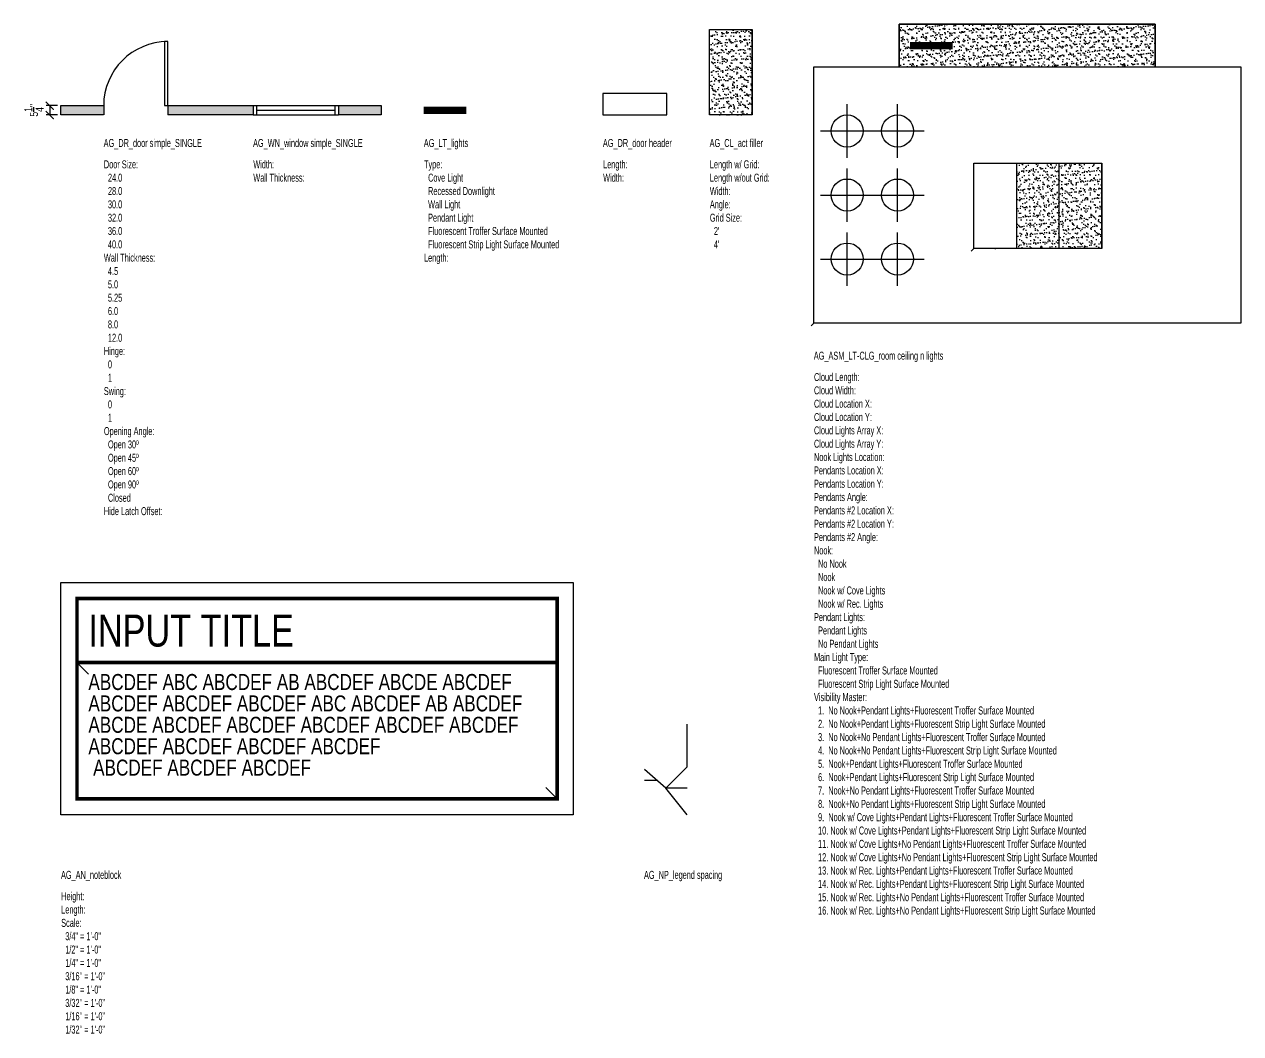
# Model space of a CAD drawing. Header units: inches. Extents: x -2048 to 3912, y -2355 to 2890.
# Drawn here: x -1641 to -957, y -1725 to -1157 of the extents above; entities that cross this region are included whole.
import ezdxf
from ezdxf.enums import TextEntityAlignment as Align

# ---------------------------------------------------------------- set-up
doc = ezdxf.new("R2010")
doc.units = ezdxf.units.IN
doc.header["$MEASUREMENT"] = 0
doc.layers.get('Defpoints').update_dxf_attribs({"color": 214})
for name, color, linetype in [('A-ANNO-DIMS', 1, 'Continuous'), ('A-ANNO-TEXT', 2, 'Continuous'), ('A-CLNG', 30, 'Continuous'), ('A-CLNG-GRID', 30, 'Continuous'), ('A-DOOR', 3, 'Continuous'), ('A-GLAZ', 4, 'Continuous'), ('A-LITE', 3, 'Continuous'), ('A-WALL', 243, 'Continuous'), ('A-WALL-HEAD', 4, 'Continuous'), ('A-WALL-PATT', 238, 'Continuous')]:
    doc.layers.add(name, color=color, linetype=linetype)
doc.styles.add('AG_048_Century Gothic', font='GOTHIC.TTF', dxfattribs={"width": 0.8, "height": 4.5})
doc.styles.add('AG_096_Century Gothic', font='GOTHIC.TTF', dxfattribs={"width": 0.8, "height": 9})
doc.styles.add('AG_x_Century Gothic', font='GOTHIC.TTF', dxfattribs={"width": 0.8})
doc.dimstyles.new('AG_DIMS_048', dxfattribs={"dimtxt": 4.5, "dimasz": 4.5, "dimexe": 2, "dimexo": 2, "dimgap": 1, "dimtad": 1, "dimdec": 4, "dimzin": 7, "dimdsep": 46, "dimlunit": 4, "dimtxsty": 'AG_048_Century Gothic', "dimblk": 'ARCHTICK', "dimcen": 0.0625, "dimclrt": 256, "dimadec": 0, "dimazin": 0, "dimtfac": 1, "dimtdec": 4, "dimtmove": 2, "dimatfit": 3, "dimfxl": 1, "dimtolj": 1, "dimtzin": 7, "dimarcsym": 0})

# ---------------------------------------------------------------- blocks, each defined once
blk = doc.blocks.new('_ArchTick')
at = {"color": 0, "linetype": 'ByBlock', "const_width": 0.15}
blk.add_lwpolyline([(-0.5, -0.5), (0.5, 0.5)], dxfattribs=at)
blk = doc.blocks.new('*D7')
at = {"layer": 'A-ANNO-DIMS', "color": 0, "lineweight": -2, "transparency": 16777216}
for p, q in [((-1622, -1203.08), (-1628.34, -1203.08)), ((-1626.34, -1203.08), (-1626.34, -1208.33)), ((-1622, -1208.33), (-1628.34, -1208.33))]:
    blk.add_line(p, q, dxfattribs=at)
at = {"layer": 'Defpoints', "color": 0, "transparency": 16777216}
for p in [(-1620, -1203.08), (-1626.34, -1208.33), (-1620, -1208.33)]:
    blk.add_point(p, dxfattribs=at)
at = {"layer": 'A-ANNO-DIMS', "color": 0, "lineweight": -2, "transparency": 16777216, "xscale": 4.5, "yscale": 4.5, "zscale": 4.5}
for p, rotation in [((-1626.34, -1203.08), 90), ((-1626.34, -1208.33), 270)]:
    blk.add_blockref('_ArchTick', p, dxfattribs=dict(at, rotation=rotation))
at = {"layer": 'A-ANNO-DIMS', "transparency": 16777216, "insert": (-1635.2, -1205.71), "char_height": 4.5, "attachment_point": 5, "rotation": 90, "style": 'AG_048_Century Gothic'}
blk.add_mtext('\\A1;5{\\H1x;\\S1/4;}"', dxfattribs=at)
blk = doc.blocks.new('*U21')
blk.add_wipeout([(0, 2), (-36, 2), (-36, -7.25), (0, -7.25)])
blk.add_lwpolyline([(0, 0), (0, 36), (-1.75, 36), (-1.75, 0)], close=True)
blk.add_arc((0, 0), 36, 90, 180)
at = {"layer": 'A-WALL'}
for p, q in [((0, 0), (0, -5.25)), ((-36, 0), (-36, -5.25))]:
    blk.add_line(p, q, dxfattribs=at)
blk = doc.blocks.new('*U22')
blk.add_wipeout([(0, 7.25), (48, 7.25), (48, -2), (0, -2)])
for p, q in [((0, 5.25), (48, 5.25)), ((0, 0), (48, 0)), ((2, 5.25), (2, 0)), ((2, 2.625), (46, 2.625)), ((46, 5.25), (46, 0))]:
    blk.add_line(p, q)
at = {"layer": 'A-WALL'}
for p, q in [((0, 5.25), (0, 0)), ((48, 5.25), (48, 0))]:
    blk.add_line(p, q, dxfattribs=at)
blk = doc.blocks.new('*U24')
at = {"layer": 'A-ANNO-TEXT', "const_width": 2}
blk.add_lwpolyline([(9, -9), (279, -9), (279, -121.63), (9, -121.63)], close=True, dxfattribs=at)
blk.add_lwpolyline([(9, -45), (279, -45)], dxfattribs=at)
at = {"layer": 'Defpoints'}
for p, q in [((15.42, -51.42), (9, -45)), ((279, -121.63), (272.58, -115.21))]:
    blk.add_line(p, q, dxfattribs=at)
blk.add_lwpolyline([(0, 0), (288, 0), (288, -130.63), (0, -130.63)], close=True, dxfattribs=at)
at = {"layer": 'A-ANNO-TEXT', "style": 'AG_x_Century Gothic', "width": 0.8}
blk.add_attdef('Title', text='', height=18, dxfattribs=at).set_placement((15.42, -27), align=Align.MIDDLE_LEFT)
blk = doc.blocks.new('*U19')
for p, q in [((0, -24), (0, 0)), ((-12, -36), (-24, -25.5)), ((0, -24), (-12, -36)), ((-24, -31.5), (-17.14, -31.5)), ((0, -36), (-12, -36)), ((0, -51), (-12, -36))]:
    blk.add_line(p, q)
blk = doc.blocks.new('AG__SCHD_LT_cove light')
at = {"const_width": 4}
blk.add_lwpolyline([(24, 0), (0, 0)], dxfattribs=at)
blk = doc.blocks.new('*U31')
at = {"layer": 'A-LITE'}
blk.add_blockref('AG__SCHD_LT_cove light', (-12, 0), dxfattribs=at)
blk = doc.blocks.new('AG__SCHD_LT_pendant light')
for p, q in [((0, -15), (0, 15)), ((-15, 0), (15, 0))]:
    blk.add_line(p, q)
blk.add_circle((0, 0), 9)
blk = doc.blocks.new('*U33')
at = {"layer": 'A-LITE'}
blk.add_blockref('AG__SCHD_LT_pendant light', (0, 0), dxfattribs=at)
blk = doc.blocks.new('AG__SCHD_LT_fluorescent troffer_SRF MTD')
blk.add_wipeout([(-24, 12), (24, 12), (24, -12), (-24, -12)])
blk.add_lwpolyline([(-24, 12), (24, 12), (24, -12), (-24, -12)], close=True)
blk = doc.blocks.new('*U32')
at = {"layer": 'A-LITE'}
blk.add_blockref('AG__SCHD_LT_fluorescent troffer_SRF MTD', (0, 0), dxfattribs=at)
blk = doc.blocks.new('*U26')
at = {"layer": 'A-LITE'}
blk.add_blockref('AG__SCHD_LT_cove light', (-12, 0), dxfattribs=at)
blk = doc.blocks.new('*U79')
at = {"layer": 'A-CLNG-GRID'}
h = blk.add_hatch(dxfattribs=at)
h.set_pattern_fill('AR-SAND', color=256, scale=2)
h.paths.add_polyline_path([(48, 144), (192, 144), (192, 168), (48, 168)])
h = blk.add_hatch(dxfattribs=at)
h.set_pattern_fill('AR-SAND', color=256, scale=2)
h.paths.add_polyline_path([(90, 89.87), (162, 89.87), (162, 41.87), (90, 41.87)])
at = {"layer": 'A-CLNG'}
for points in [[(48, 144), (192, 144), (192, 168), (48, 168)], [(90, 89.87), (162, 89.87), (162, 41.87), (90, 41.87)]]:
    blk.add_lwpolyline(points, close=True, dxfattribs=at)
at = {"layer": 'A-CLNG-GRID'}
for p, q in [((90, 89.87), (162, 89.87)), ((114, 41.87), (114, 89.87)), ((138, 41.87), (138, 89.87)), ((138, 41.87), (138, 89.87)), ((162, 41.87), (162, 89.87))]:
    blk.add_line(p, q, dxfattribs=at)
at = {"layer": 'Defpoints'}
blk.add_line((-1.5, -1.5), (0, 0), dxfattribs=at)
blk.add_lwpolyline([(0, 144), (48, 144), (48, 168), (192, 168), (192, 144), (240, 144), (240, 0), (0, 0)], close=True, dxfattribs=at)
for name, p in [('*U26', (66, 156)), ('*U33', (18.76, 108)), ('*U33', (47.1, 108)), ('*U33', (18.76, 72)), ('*U33', (47.1, 72)), ('*U33', (18.76, 36)), ('*U33', (47.1, 36))]:
    blk.add_blockref(name, p)
at = {"rotation": 90}
blk.add_blockref('*U32', (102, 65.87), dxfattribs=at)
at = {"layer": 'Defpoints'}
blk.add_line((88.5, 40.37), (90, 41.87), dxfattribs=at)
blk = doc.blocks.new('*U66')
at = {"layer": 'A-CLNG-GRID'}
h = blk.add_hatch(dxfattribs=at)
h.set_pattern_fill('AR-SAND', color=256, scale=2)
h.set_pattern_definition([(37.5, (-90, -41.8706), (-0.12599, 3.85365), [0, -3.04, 0, -3.4, 0, -3.25]), (7.5, (-90, -41.8706), (3.53955, 5.6443), [0, -1.64, 0, -2.74, 0, -1.05]), (327.5, (-92.46, -41.8706), (6.22828, 0.01132), [0, -1, 0, -3.6, 0, -4.7]), (317.5, (-92.46, -41.8706), (6.01225, 1.75535), [0, -0.5, 0, -2.36, 0, -2.7])])
h.paths.add_polyline_path([(0, 48), (24, 48), (24, 0), (0, 0)])
at = {"layer": 'A-CLNG'}
blk.add_lwpolyline([(0, 48), (24, 48), (24, 0), (0, 0)], close=True, dxfattribs=at)
at = {"layer": 'A-CLNG-GRID'}
blk.add_line((24, 0), (24, 48), dxfattribs=at)
blk = doc.blocks.new('*U56')
blk.add_wipeout([(36, 0), (36, 12), (0, 12), (0, 0)])
blk.add_lwpolyline([(36, 0), (36, 12), (0, 12), (0, 0)], close=True)

msp = doc.modelspace()

# ---------------------------------------------------------------- hatches: boundary and pattern name
at = {"layer": 'A-WALL-PATT'}
h = msp.add_hatch(color=256, dxfattribs=at)
h.dxf.hatch_style = 1
h.paths.add_polyline_path([(-1620, -1203.08496), (-1620, -1208.33496), (-1440, -1208.33496), (-1440, -1203.08496)])

# ---------------------------------------------------------------- linework, layer by layer
at = {"layer": 'A-WALL'}
msp.add_lwpolyline([(-1620, -1203.08496), (-1440, -1203.08496), (-1440, -1208.33496), (-1620, -1208.33496)], close=True, dxfattribs=at)

# ---------------------------------------------------------------- block references
for name, p in [('*U66', (-1255.30232, -1208.33496)), ('*U79', (-1196.74183, -1325.33496)), ('*U31', (-1404, -1205.70996))]:
    msp.add_blockref(name, p)
at = {"layer": 'A-ANNO-TEXT'}
msp.add_blockref('*U24', (-1620, -1471.3212), dxfattribs=at).add_auto_attribs({'Title': 'INPUT TITLE'})
at = {"layer": 'A-WALL-HEAD'}
msp.add_blockref('*U56', (-1315.30232, -1208.33496), dxfattribs=at)
at = {"layer": 'Defpoints'}
msp.add_blockref('*U19', (-1267.96019, -1550.95002), dxfattribs=at)

# ---------------------------------------------------------------- texts
at = {"style": 'AG_048_Century Gothic', "width": 0.6}
for s, p in [('AG_DR_door simple_SINGLE', (-1595.99285, -1226.33496)), ('AG_WN_window simple_SINGLE', (-1511.99285, -1226.33496)), ('AG_LT_lights', (-1416, -1226.33496)), ('AG_DR_door header', (-1315.30232, -1226.33496)), ('AG_CL_act filler', (-1255.30232, -1226.33496)), ('AG_ASM_LT-CLG_room ceiling n lights', (-1196.74183, -1345.95996)), ('AG_AN_noteblock', (-1619.9857, -1637.95002)), ('AG_NP_legend spacing', (-1292.22048, -1637.95002))]:
    msp.add_text(s, height=4.5, dxfattribs=at).set_placement(p)
at = {"layer": 'A-ANNO-TEXT', "insert": (-1604.58327, -1522.73792), "char_height": 9, "width": 252.138672, "attachment_point": 1, "line_spacing_factor": 0.802328, "style": 'AG_096_Century Gothic'}
msp.add_mtext('ABCDEF ABC ABCDEF AB ABCDEF ABCDE ABCDEF ABCDEF ABCDEF ABCDEF ABC ABCDEF AB ABCDEF ABCDE ABCDEF ABCDEF ABCDEF ABCDEF ABCDEF ABCDEF ABCDEF ABCDEF ABCDEF\\P ABCDEF ABCDEF ABCDEF', dxfattribs=at)
at = {"layer": 'Defpoints', "char_height": 4.5, "attachment_point": 1, "style": 'AG_048_Century Gothic'}
for s, insert, width in [('{\\W0.6;Door Size:\\P  24.0\\P  28.0\\P  30.0\\P  32.0\\P  36.0\\P  40.0\\PWall Thickness:\\P  4.5\\P  5.0\\P  5.25\\P  6.0\\P  8.0\\P  12.0\\PHinge:\\P  0\\P  1\\PSwing:\\P  0\\P  1\\POpening Angle:\\P  Open 30º\\P  Open 45º\\P  Open 60º\\P  Open 90º\\P  Closed\\PHide Latch Offset:}', (-1595.87293, -1233.83496), 50.7282461), ('{\\W0.6;Width:\\PWall Thickness:}', (-1511.87293, -1233.83496), 50.7282461), ('{\\W0.6;Type:\\P  Cove Light\\P  Recessed Downlight\\P  Wall Light\\P  Pendant Light\\P  Fluorescent Troffer Surface Mounted\\P  Fluorescent Strip Light Surface Mounted\\PLength:}', (-1415.88008, -1233.83496), 83.7079498), ('{\\W0.6;Length:\\PWidth:}', (-1315.18241, -1233.83496), 83.7079498), ("{\\W0.6;Length w/ Grid:\\PLength w/out Grid:\\PWidth:\\PAngle:\\PGrid Size:\\P  2'\\P  4'}", (-1255.18241, -1233.83496), 83.7079498), ('{\\W0.6;Cloud Length:\\PCloud Width:\\PCloud Location X:\\PCloud Location Y:\\PCloud Lights Array X:\\PCloud Lights Array Y:\\PNook Lights Location:\\PPendants Location X:\\PPendants Location Y:\\PPendants Angle:\\PPendants #2 Location X:\\PPendants #2 Location Y:\\PPendants #2 Angle:\\PNook:\\P  No Nook\\P  Nook\\P  Nook w/ Cove Lights\\P  Nook w/ Rec. Lights\\PPendant Lights:\\P  Pendant Lights\\P  No Pendant Lights\\PMain Light Type:\\P  Fluorescent Troffer Surface Mounted\\P  Fluorescent Strip Light Surface Mounted\\PVisibility Master:\\P  1.  No Nook+Pendant Lights+Fluorescent Troffer Surface Mounted\\P  2.  No Nook+Pendant Lights+Fluorescent Strip Light Surface Mounted\\P  3.  No Nook+No Pendant Lights+Fluorescent Troffer Surface Mounted\\P  4.  No Nook+No Pendant Lights+Fluorescent Strip Light Surface Mounted\\P  5.  Nook+Pendant Lights+Fluorescent Troffer Surface Mounted\\P  6.  Nook+Pendant Lights+Fluorescent Strip Light Surface Mounted\\P  7.  Nook+No Pendant Lights+Fluorescent Troffer Surface Mounted\\P  8.  Nook+No Pendant Lights+Fluorescent Strip Light Surface Mounted\\P  9.  Nook w/ Cove Lights+Pendant Lights+Fluorescent Troffer Surface Mounted\\P  10. Nook w/ Cove Lights+Pendant Lights+Fluorescent Strip Light Surface Mounted\\P  11. Nook w/ Cove Lights+No Pendant Lights+Fluorescent Troffer Surface Mounted\\P  12. Nook w/ Cove Lights+No Pendant Lights+Fluorescent Strip Light Surface Mounted\\P  13. Nook w/ Rec. Lights+Pendant Lights+Fluorescent Troffer Surface Mounted\\P  14. Nook w/ Rec. Lights+Pendant Lights+Fluorescent Strip Light Surface Mounted\\P  15. Nook w/ Rec. Lights+No Pendant Lights+Fluorescent Troffer Surface Mounted\\P  16. Nook w/ Rec. Lights+No Pendant Lights+Fluorescent Strip Light Surface Mounted}', (-1196.62192, -1353.45996), 199.0197461), ('{\\W0.6;Height:\\PLength:\\PScale:\\P  3/4" = 1\'-0"\\P  1/2" = 1\'-0"\\P  1/4" = 1\'-0"\\P  3/16" = 1\'-0"\\P  1/8" = 1\'-0"\\P  3/32" = 1\'-0"\\P  1/16" = 1\'-0"\\P  1/32" = 1\'-0"}', (-1619.86579, -1645.45002), 50.7282461)]:
    msp.add_mtext(s, dxfattribs=dict(at, insert=insert, width=width))

# ---------------------------------------------------------------- dimensions: what is measured, and where the dimension line sits
at = {"layer": 'A-ANNO-DIMS'}
dim = msp.add_linear_dim(base=(-1626.33638, -1208.33496), p1=(-1620, -1203.08496), p2=(-1620, -1208.33496), angle=90, dimstyle='AG_DIMS_048', dxfattribs=at)
dim.commit()
dim.dimension.update_dxf_attribs({"geometry": '*D7', "text_midpoint": (-1635.19957, -1205.70996)})

# ---------------------------------------------------------------- next in the draw order: block references
at = {"layer": 'A-DOOR'}
msp.add_blockref('*U21', (-1559.99285, -1203.08496), dxfattribs=at)
at = {"layer": 'A-GLAZ'}
msp.add_blockref('*U22', (-1512, -1208.33496), dxfattribs=at)

doc.saveas('drawing.dxf')
